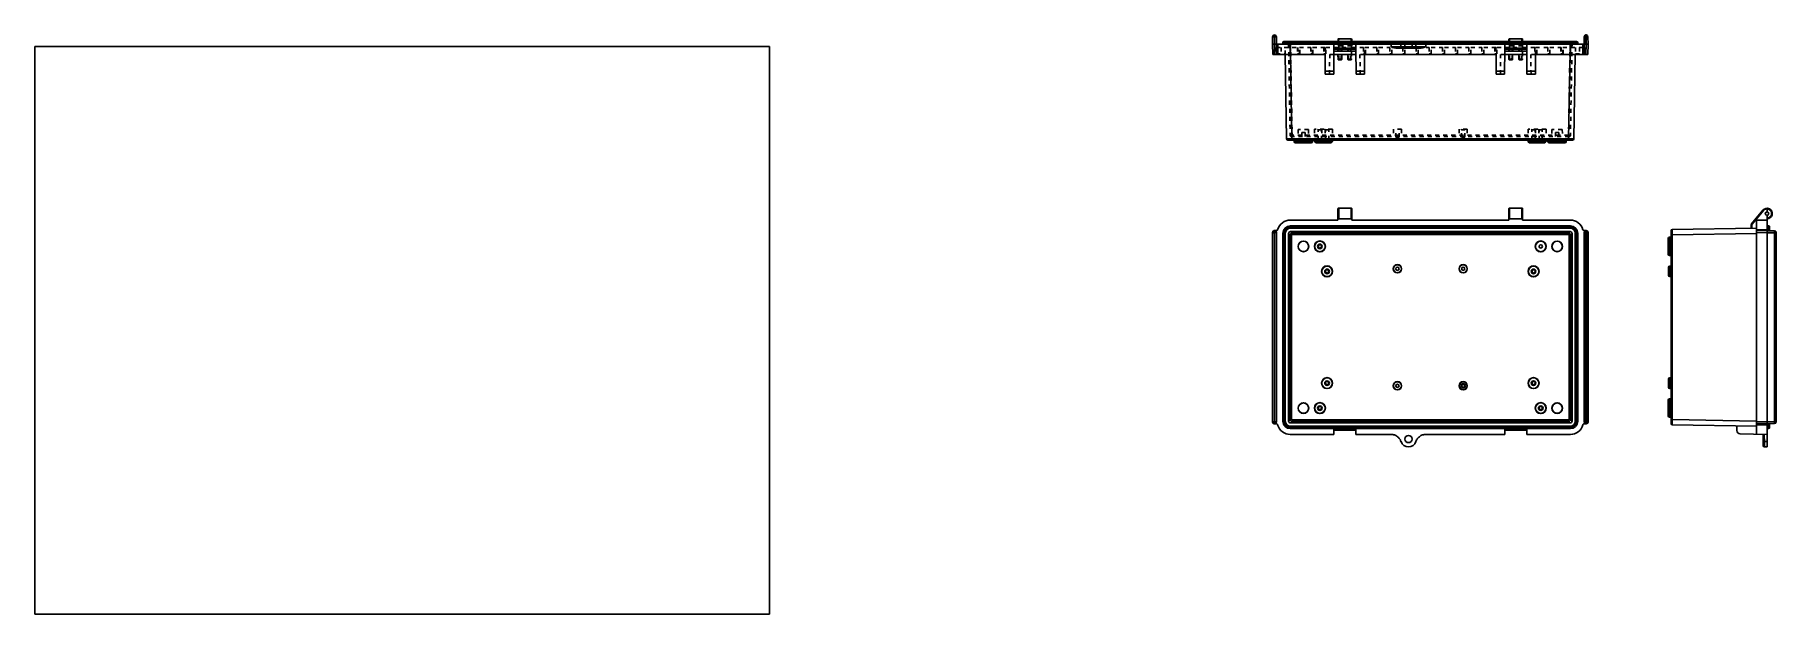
# Model space of a CAD drawing. Header units: millimetres. Extents: x 0 to 1324, y 0 to 441.
import ezdxf

# ---------------------------------------------------------------- set-up
doc = ezdxf.new("R2010")
doc.units = ezdxf.units.MM
doc.header["$LTSCALE"] = 30.734
doc.linetypes.add('HIDDEN', pattern=[0.2, 0.1, -0.1])
for name, color, linetype in [('01-30DI_1_DXF_CONTINUOUS_LINE', 7, 'CONTINUOUS'), ('01-30DI_1_DXF_HIDDEN_LINE', 7, 'CONTINUOUS'), ('DRW0001_DXF_FORMAT', 7, 'CONTINUOUS')]:
    doc.layers.add(name, color=color, linetype=linetype)

msp = doc.modelspace()

# ---------------------------------------------------------------- linework, layer by layer
at = {"layer": '01-30DI_1_DXF_CONTINUOUS_LINE', "color": 7, "linetype": 'Continuous'}
for p, q in [((941.4, 433.6), (941.4, 439.2)), ((942.9, 440.6), (942.8, 440.6)), ((944.3, 439.2), (943, 439.2)), ((944.3, 439.2), (944.4, 433.6)), ((991.2, 437.1), (991.1, 435.6)), ((991.7, 437.6), (1001.1, 437.6)), ((1001.6, 435.6), (1001.6, 437.1)), ((1121.2, 437.1), (1121.1, 435.6)), ((1121.7, 437.6), (1131.1, 437.6)), ((1131.6, 435.6), (1131.6, 437.1)), ((1179.8, 439.2), (1178.4, 439.2)), ((1178.4, 433.6), (1178.4, 439.2)), ((1179.9, 440.6), (1179.8, 440.6)), ((1181.3, 439.2), (1181.4, 433.6)), ((941.4, 433.6), (941.5, 425.6)), ((941.4, 433.6), (1181.4, 433.6)), ((941.5, 425.6), (981.4, 425.6)), ((949.3, 433.6), (949.3, 434.8)), ((950.1, 435.6), (1172.7, 435.6)), ((951, 425.6), (952.1, 361.6)), ((981.4, 425.6), (981.5, 410.6)), ((987.9, 410.6), (988, 429.6)), ((988, 429.6), (988, 433.6)), ((1004.7, 429.6), (988, 429.6)), ((1004.8, 425.6), (988, 425.6)), ((1004.8, 433.6), (1004.7, 429.6)), ((1004.9, 410.6), (1004.7, 429.6)), ((1011.3, 410.6), (1011.4, 425.6)), ((1111.4, 425.6), (1011.4, 425.6)), ((1035.6, 430.6), (1053.9, 430.6)), ((1111.4, 425.6), (1111.5, 410.6)), ((1117.9, 410.6), (1118, 429.6)), ((1118, 429.6), (1118, 433.6)), ((1134.7, 429.6), (1118, 429.6)), ((1134.8, 425.6), (1118, 425.6)), ((1134.8, 433.6), (1134.7, 429.6)), ((1134.9, 410.6), (1134.7, 429.6)), ((1141.3, 410.6), (1141.4, 425.6)), ((1141.4, 425.6), (1181.2, 425.6)), ((1171.7, 425.6), (1170.6, 361.6)), ((1173.5, 434.8), (1173.5, 433.6)), ((1181.4, 433.6), (1181.2, 425.6)), ((987.9, 410.6), (981.5, 410.6)), ((1011.3, 410.6), (1004.9, 410.6)), ((1117.9, 410.6), (1111.5, 410.6)), ((1141.3, 410.6), (1134.9, 410.6)), ((953.1, 360.6), (1169.6, 360.6)), ((957.9, 359.4), (957.9, 360.6)), ((970.8, 358.4), (958.9, 358.4)), ((971.8, 359.4), (971.9, 360.6)), ((973.4, 359.6), (973.3, 360.6)), ((985.9, 358.6), (974.4, 358.6)), ((981.4, 359.6), (981.4, 360.6)), ((986.9, 359.6), (986.9, 360.6)), ((1135.9, 359.6), (1135.8, 360.6)), ((1148.4, 358.6), (1136.9, 358.6)), ((1141.4, 359.6), (1141.3, 360.6)), ((1149.4, 359.6), (1149.4, 360.6)), ((1150.9, 359.4), (1150.9, 360.6)), ((1163.8, 358.4), (1151.9, 358.4)), ((1164.8, 359.4), (1164.9, 360.6)), ((991.1, 306), (991.1, 308.2)), ((991.1, 306), (991.1, 306)), ((991.1, 305.9), (991.1, 305.7)), ((991.1, 305.7), (991.1, 305.2)), ((991.1, 305.2), (991.1, 304.6)), ((991.6, 308.7), (1001.1, 308.7)), ((1001.6, 308.2), (1001.6, 306)), ((1001.6, 305.4), (1001.6, 304.7)), ((1001.6, 304.7), (1001.6, 304.1)), ((1121.1, 306), (1121.1, 308.2)), ((1121.1, 306), (1121.1, 306)), ((1121.1, 305.9), (1121.1, 305.7)), ((1121.1, 305.7), (1121.1, 305.2)), ((1121.1, 305.2), (1121.1, 304.6)), ((1121.6, 308.7), (1131.1, 308.7)), ((1131.6, 308.2), (1131.6, 306)), ((1131.6, 305.5), (1131.6, 304.9)), ((1131.6, 304.9), (1131.6, 304.3)), ((1314.4, 307.3), (1305.8, 297)), ((1317.5, 306), (1317.5, 308.2)), ((942.9, 291.7), (944.3, 291.7)), ((942.9, 291.6), (943, 291.6)), ((942.9, 291.6), (943, 291.6)), ((954.9, 299.7), (991.1, 299.7)), ((954.9, 295.3), (1167.9, 295.3)), ((1167.9, 293.5), (954.9, 293.5)), ((991.1, 304.6), (991.1, 304)), ((991.1, 299.7), (991.1, 303.4)), ((1001.1, 300.7), (991.6, 300.7)), ((1001.6, 304.1), (1001.6, 303.7)), ((1001.6, 299.7), (1001.6, 303.4)), ((1001.6, 299.7), (1121.1, 299.7)), ((1121.1, 304.6), (1121.1, 304)), ((1121.1, 299.7), (1121.1, 303.4)), ((1131.1, 300.7), (1121.6, 300.7)), ((1131.6, 304.3), (1131.6, 303.8)), ((1131.6, 303.8), (1131.6, 303.6)), ((1131.6, 303.6), (1131.6, 303.5)), ((1131.6, 299.7), (1131.6, 303.4)), ((1131.6, 299.7), (1167.9, 299.7)), ((1178.5, 291.7), (1179.9, 291.7)), ((1179.8, 291.6), (1179.9, 291.6)), ((1179.8, 291.6), (1179.9, 291.6)), ((1179.9, 291.7), (1180.1, 291.7)), ((1244.5, 145), (1244.5, 291.5)), ((1309.5, 293.6), (1245.4, 292.5)), ((1305.5, 296), (1305.5, 293.5)), ((1309.5, 299.6), (1317.5, 299.7)), ((1309.5, 136.9), (1309.5, 299.6)), ((1317.5, 291.7), (1309.5, 291.6)), ((1317.5, 127.2), (1317.5, 303.4)), ((1318.7, 295.3), (1317.5, 295.3)), ((1317.5, 291.6), (1323.1, 291.6)), ((1319.5, 291.6), (1319.5, 294.5)), ((941.4, 290.2), (941.4, 290.4)), ((941.4, 146.2), (941.4, 290.2)), ((941.4, 146.3), (941.4, 290.1)), ((943, 290.8), (943, 291)), ((944.3, 290.2), (944.3, 146.2)), ((944.4, 290.2), (944.4, 146.2)), ((949.3, 146.7), (949.3, 289.7)), ((951.1, 289.7), (951.1, 146.7)), ((953.6, 146.9), (953.6, 289.5)), ((955.1, 291), (1167.7, 291)), ((1169.2, 289.5), (1169.2, 146.9)), ((1171.7, 146.7), (1171.7, 289.7)), ((1173.5, 289.7), (1173.5, 146.7)), ((1178.4, 146.2), (1178.4, 290.2)), ((1178.4, 146.2), (1178.4, 290.2)), ((1179.2, 290.2), (1179, 290.3)), ((1181.3, 290.1), (1181.3, 146.3)), ((1181.4, 290.2), (1181.4, 146.2)), ((1242.3, 285.7), (1242.3, 273.8)), ((1243.2, 286.7), (1244.5, 286.7)), ((1324.5, 146.3), (1324.5, 290.2)), ((1243.2, 272.8), (1244.5, 272.8)), ((1242.5, 263.8), (1242.5, 257.7)), ((1243.4, 264.8), (1244.5, 264.8)), ((1243.4, 256.7), (1244.5, 256.7)), ((1242.5, 178.8), (1242.5, 172.7)), ((1243.4, 179.8), (1244.5, 179.8)), ((1242.3, 162.7), (1242.3, 150.8)), ((1243.2, 163.7), (1244.5, 163.7)), ((1243.4, 171.7), (1244.5, 171.7)), ((943.6, 146.2), (943.7, 146.2)), ((1181.4, 146.2), (1181.4, 146)), ((1243.2, 149.8), (1244.5, 149.8)), ((942.9, 144.7), (942.7, 144.8)), ((943, 144.9), (942.9, 144.9)), ((943, 144.8), (942.9, 144.8)), ((944.3, 144.7), (942.9, 144.7)), ((954.9, 142.9), (1167.9, 142.9)), ((1167.9, 141.1), (954.9, 141.1)), ((988, 136.7), (954.9, 136.7)), ((1167.7, 145.4), (955.1, 145.4)), ((988, 141), (988, 136.7)), ((988, 136.8), (988, 141)), ((988, 141), (1004.8, 141)), ((1004.7, 140), (988, 140)), ((988, 136.8), (988, 136.7)), ((1004.7, 141), (1004.7, 136.8)), ((1004.8, 136.7), (1004.7, 136.8)), ((1004.8, 136.7), (1004.8, 141)), ((1031.5, 136.7), (1004.8, 136.7)), ((1118, 136.7), (1058, 136.7)), ((1118, 141), (1134.8, 141)), ((1118, 141), (1118, 136.7)), ((1118, 136.8), (1118, 141)), ((1134.7, 140), (1118, 140)), ((1118, 136.8), (1118, 136.7)), ((1134.7, 141), (1134.7, 136.8)), ((1134.8, 136.7), (1134.7, 136.8)), ((1134.8, 136.7), (1134.8, 141)), ((1167.9, 136.7), (1134.8, 136.7)), ((1179.9, 144.7), (1178.5, 144.7)), ((1179.8, 145.7), (1179.8, 145.5)), ((1179.9, 144.9), (1179.8, 144.9)), ((1179.9, 144.8), (1179.8, 144.8)), ((1309.5, 142.9), (1245.4, 144)), ((1294.5, 143.1), (1294.5, 139.6)), ((1317.5, 136.7), (1296.9, 137.1)), ((1317.5, 144.7), (1309.5, 144.9)), ((1314.5, 128.2), (1314.5, 136.8)), ((1323.1, 144.9), (1317.5, 144.8)), ((1318.7, 141.2), (1317.5, 141.1)), ((1319.5, 142), (1319.5, 144.9)), ((1317.5, 127.2), (1315.5, 127.2))]:
    msp.add_line(p, q, dxfattribs=at)
at = {"layer": '01-30DI_1_DXF_CONTINUOUS_LINE', "color": 9, "linetype": 'Continuous'}
for p, q in [((943, 439.2), (941.4, 439.2)), ((942.9, 440.6), (942.9, 433.6)), ((943, 439.2), (943, 439.8)), ((943, 433.6), (943, 439.2)), ((991.7, 437.6), (991.6, 435.6)), ((1001.1, 435.6), (1001.1, 437.6)), ((1121.7, 437.6), (1121.6, 435.6)), ((1131.1, 435.6), (1131.1, 437.6)), ((1181.3, 439.2), (1179.8, 439.2)), ((1179.8, 439.2), (1179.8, 433.6)), ((1179.9, 433.6), (1179.9, 440.6)), ((943, 425.6), (942.9, 433.6)), ((944.3, 433.6), (944.4, 425.6)), ((945.4, 425.6), (945.3, 433.6)), ((1173.5, 434.8), (949.3, 434.8)), ((954.9, 435.6), (954.9, 425.6)), ((956.1, 361.6), (955, 425.6)), ((988, 428.1), (1004.7, 428.1)), ((1031.5, 431.6), (1031.5, 433.6)), ((1036.9, 431.6), (1031.5, 431.6)), ((1039.1, 431.6), (1036.9, 431.6)), ((1039.1, 431.6), (1039.1, 433.6)), ((1039.1, 431.6), (1050.5, 431.6)), ((1050.4, 433.6), (1050.5, 431.6)), ((1058, 433.6), (1058, 431.6)), ((1118, 428.1), (1134.7, 428.1)), ((1167.7, 425.6), (1166.6, 361.6)), ((1167.9, 425.6), (1167.9, 435.6)), ((1177.5, 433.6), (1177.4, 425.6)), ((1178.4, 425.6), (1178.5, 433.6)), ((1179.9, 433.6), (1179.7, 425.6)), ((981.5, 413.1), (987.9, 413.1)), ((1004.9, 413.1), (1011.3, 413.1)), ((1111.5, 413.1), (1117.9, 413.1)), ((1134.9, 413.1), (1141.3, 413.1)), ((953.2, 361.6), (1166.6, 361.6)), ((956.1, 361.6), (956.1, 360.6)), ((957.9, 359.4), (971.8, 359.4)), ((973.4, 359.6), (986.9, 359.6)), ((1135.9, 359.6), (1149.4, 359.6)), ((1150.9, 359.4), (1164.8, 359.4)), ((1166.6, 361.6), (1168.6, 361.6)), ((1166.6, 360.6), (1166.6, 361.6)), ((1168.6, 361.6), (1170.1, 361.6)), ((1170.1, 361.6), (1170.4, 361.6)), ((991.1, 307.8), (991.2, 307.3)), ((991.2, 307.3), (991.2, 306.2)), ((991.2, 306.2), (991.2, 304.4)), ((991.6, 308.4), (991.7, 308)), ((991.7, 308), (991.7, 307.1)), ((991.7, 307.1), (991.7, 305.2)), ((991.7, 305.2), (991.7, 302.8)), ((1001.1, 306.7), (1001.1, 307.7)), ((1001.1, 304.3), (1001.1, 306.7)), ((1001.6, 306.2), (1001.6, 307.3)), ((1001.6, 304.4), (1001.6, 306.2)), ((1121.1, 307.9), (1121.1, 307.6)), ((1121.1, 307.6), (1121.2, 306.8)), ((1121.2, 306.8), (1121.2, 305.1)), ((1121.2, 305.1), (1121.2, 303.3)), ((1121.6, 308.2), (1121.7, 307.4)), ((1121.7, 307.4), (1121.7, 305.6)), ((1121.7, 305.6), (1121.7, 303.1)), ((1131.1, 306.7), (1131.1, 307.7)), ((1131.1, 304.3), (1131.1, 306.7)), ((1131.6, 306.8), (1131.6, 307.6)), ((1131.6, 305.1), (1131.6, 306.8)), ((1131.6, 303.3), (1131.6, 305.1)), ((1306.2, 296.6), (1314.8, 307)), ((1314.8, 307), (1314.5, 307.2)), ((1317.5, 308.6), (1317.5, 308.5)), ((1317.5, 308.5), (1317.5, 308.2)), ((942.9, 291.6), (942.9, 290.2)), ((954.9, 295.3), (954.9, 294.5)), ((954.9, 295.3), (1167.9, 295.3)), ((1167.9, 294.5), (954.9, 294.5)), ((954.9, 294.4), (954.9, 293.5)), ((954.9, 294.4), (1167.9, 294.4)), ((1167.9, 293.6), (954.9, 293.6)), ((991.2, 304.4), (991.2, 302.7)), ((991.2, 302.7), (991.1, 301.9)), ((991.7, 302.8), (991.7, 301.8)), ((1001.1, 302.4), (1001.1, 304.3)), ((1001.1, 301.5), (1001.1, 302.4)), ((1001.1, 301.1), (1001.1, 301.5)), ((1001.6, 302.7), (1001.6, 304.4)), ((1001.6, 301.9), (1001.6, 302.7)), ((1001.6, 301.6), (1001.6, 301.9)), ((1121.2, 303.3), (1121.2, 302.2)), ((1121.7, 303.1), (1121.7, 301.8)), ((1131.1, 302.4), (1131.1, 304.3)), ((1131.1, 301.5), (1131.1, 302.4)), ((1131.1, 301.1), (1131.1, 301.5)), ((1131.6, 302.1), (1131.6, 303.3)), ((1131.6, 301.7), (1131.6, 302.1)), ((1167.9, 294.5), (1167.9, 295.3)), ((1167.9, 293.5), (1167.9, 294.4)), ((1179.9, 290.2), (1179.9, 291.6)), ((1245.4, 291.5), (1245.4, 148)), ((1306, 296), (1305.5, 296)), ((1305.9, 296.8), (1306.2, 296.6)), ((1306, 296), (1306, 293.5)), ((1317.5, 292.5), (1309.5, 292.3)), ((1318.7, 291.6), (1318.7, 295.3)), ((1323.1, 144.9), (1323.1, 291.6)), ((942.8, 290.1), (941.4, 290.1)), ((941.4, 290.1), (941.4, 290.1)), ((942.8, 290.1), (942.8, 146.3)), ((942.9, 146.3), (942.9, 290.2)), ((942.9, 290.2), (942.9, 290.2)), ((949.3, 146.7), (949.3, 289.7)), ((950.1, 289.7), (949.3, 289.7)), ((950.1, 289.7), (950.1, 146.7)), ((950.3, 146.7), (950.3, 289.7)), ((951.1, 289.7), (950.3, 289.7)), ((951.1, 289.7), (951.1, 146.7)), ((953.6, 289.5), (954.8, 288.3)), ((954.8, 148.2), (954.8, 288.3)), ((955.8, 288.3), (954.8, 288.3)), ((956.3, 289.8), (955.1, 291)), ((955.8, 288.3), (955.8, 148.2)), ((956.3, 289.8), (956.3, 288.8)), ((956.3, 289.8), (1166.5, 289.8)), ((1166.5, 288.8), (956.3, 288.8)), ((1167.7, 291), (1166.5, 289.8)), ((1166.5, 288.8), (1166.5, 289.8)), ((1168, 288.3), (1167, 288.3)), ((1167, 148.2), (1167, 288.3)), ((1168, 288.3), (1169.2, 289.5)), ((1168, 288.3), (1168, 148.2)), ((1172.5, 289.7), (1171.7, 289.7)), ((1171.7, 146.7), (1171.7, 289.7)), ((1172.5, 289.7), (1172.5, 146.7)), ((1173.5, 289.7), (1172.7, 289.7)), ((1172.7, 146.7), (1172.7, 289.7)), ((1173.5, 289.7), (1173.5, 146.7)), ((1179.8, 290.2), (1179.9, 290.2)), ((1179.8, 290.2), (1179.8, 146.3)), ((1181.3, 290.1), (1179.9, 290.1)), ((1179.9, 146.4), (1179.9, 290.1)), ((1181.4, 290.1), (1181.4, 290.1)), ((1243.2, 286.7), (1243.2, 272.8)), ((1245.4, 288.5), (1244.5, 288.5)), ((1245.4, 288.5), (1309.5, 289.6)), ((1309.5, 290.1), (1317.5, 290.2)), ((1324.5, 290.1), (1317.5, 290.1)), ((1243.4, 264.8), (1243.4, 256.7)), ((1243.4, 179.8), (1243.4, 171.7)), ((1243.2, 163.7), (1243.2, 149.8)), ((941.4, 146.3), (942.8, 146.3)), ((941.4, 146.3), (941.4, 146.3)), ((942.9, 146.3), (942.9, 144.9)), ((942.9, 146.3), (942.9, 146.3)), ((949.3, 146.7), (950.1, 146.7)), ((950.3, 146.7), (951.1, 146.7)), ((954.8, 148.2), (953.6, 146.9)), ((954.8, 148.2), (955.8, 148.2)), ((955.1, 145.4), (956.3, 146.7)), ((956.3, 147.7), (956.3, 146.7)), ((956.3, 147.7), (1166.5, 147.7)), ((1166.5, 146.7), (956.3, 146.7)), ((1166.5, 146.7), (1166.5, 147.7)), ((1166.5, 146.7), (1167.7, 145.4)), ((1167, 148.2), (1168, 148.2)), ((1169.2, 146.9), (1168, 148.2)), ((1171.7, 146.7), (1172.5, 146.7)), ((1172.7, 146.7), (1173.5, 146.7)), ((1179.9, 146.3), (1179.8, 146.3)), ((1179.9, 146.3), (1181.3, 146.3)), ((1179.9, 144.9), (1179.9, 146.3)), ((1181.4, 146.3), (1181.4, 146.3)), ((1244.5, 148), (1245.4, 148)), ((1309.5, 146.9), (1245.4, 148)), ((1245.4, 148), (1245.4, 146)), ((1245.4, 146), (1245.4, 144.5)), ((1317.5, 146.2), (1309.5, 146.4)), ((1317.5, 146.3), (1324.5, 146.3)), ((954.9, 142.9), (954.9, 142.1)), ((954.9, 142.9), (1167.9, 142.9)), ((1167.9, 142.1), (954.9, 142.1)), ((954.9, 142), (954.9, 141.1)), ((954.9, 142), (1167.9, 142)), ((1167.9, 141.2), (954.9, 141.2)), ((1167.9, 142.1), (1167.9, 142.9)), ((1167.9, 141.1), (1167.9, 142)), ((1245.4, 144.5), (1245.4, 144.2)), ((1309.5, 144.1), (1317.5, 144)), ((1315.4, 136.8), (1315.4, 136.8)), ((1315.4, 135.8), (1315.4, 136.8)), ((1315.5, 131.3), (1315.4, 135.8)), ((1318.7, 141.2), (1318.7, 144.9)), ((1315.5, 131.3), (1317.5, 131.3)), ((1315.5, 131.3), (1315.5, 127.2))]:
    msp.add_line(p, q, dxfattribs=at)
for points in [[(943, 439.8), (943, 440.1), (943, 440.2), (943, 440.3), (943, 440.4), (943, 440.5), (943, 440.6), (943, 440.6), (942.9, 440.6)], [(1039.1, 431.6), (1039.1, 431.5), (1039.1, 431.4), (1039.2, 431.2), (1039.2, 431.1), (1039.3, 431), (1039.3, 430.9), (1039.4, 430.8), (1039.5, 430.8), (1039.7, 430.7), (1039.8, 430.7), (1039.9, 430.6), (1040, 430.6)], [(1049.5, 430.6), (1049.6, 430.6), (1049.7, 430.7), (1049.9, 430.7), (1050, 430.8), (1050.1, 430.8), (1050.2, 430.9), (1050.2, 431), (1050.3, 431.1), (1050.4, 431.2), (1050.4, 431.4), (1050.4, 431.5), (1050.5, 431.6)], [(1058, 431.6), (1050.7, 431.6), (1050.5, 431.6)], [(952.1, 361.6), (952.2, 361.6), (952.2, 361.6), (952.3, 361.6), (952.5, 361.6), (953.2, 361.6)], [(1170.4, 361.6), (1170.5, 361.6), (1170.6, 361.6), (1170.6, 361.6)], [(991.1, 308.2), (991.1, 308.2), (991.1, 308.2), (991.1, 308.1), (991.1, 307.9), (991.1, 307.8)], [(991.6, 308.7), (991.6, 308.7), (991.6, 308.7), (991.6, 308.5), (991.6, 308.4)], [(1001.1, 307.7), (1001.1, 308.2), (1001.1, 308.4), (1001.1, 308.5), (1001.1, 308.7), (1001.1, 308.7), (1001.1, 308.7)], [(1001.6, 307.3), (1001.6, 307.8), (1001.6, 307.9), (1001.6, 308.1), (1001.6, 308.2), (1001.6, 308.2), (1001.6, 308.2)], [(1121.1, 308.2), (1121.1, 308.2), (1121.1, 308.2), (1121.1, 308.1), (1121.1, 307.9)], [(1121.6, 308.7), (1121.6, 308.7), (1121.6, 308.7), (1121.6, 308.5), (1121.6, 308.4), (1121.6, 308.2)], [(1131.1, 307.7), (1131.1, 308.2), (1131.1, 308.4), (1131.1, 308.5), (1131.1, 308.7), (1131.1, 308.7), (1131.1, 308.7)], [(1131.6, 307.6), (1131.6, 307.9), (1131.6, 308.1), (1131.6, 308.2), (1131.6, 308.2), (1131.6, 308.2)], [(1314.5, 307.2), (1314.4, 307.3), (1314.4, 307.3), (1314.4, 307.3), (1314.4, 307.3)], [(1314.8, 307), (1315, 307.2), (1315.2, 307.5), (1315.5, 307.7), (1315.8, 307.8), (1316.1, 308), (1316.4, 308.1), (1316.8, 308.2), (1317.1, 308.2), (1317.5, 308.2)], [(1317.5, 308.7), (1317.5, 308.7), (1317.5, 308.7), (1317.5, 308.6)], [(1317.5, 308.2), (1317.8, 308.2), (1318.2, 308.2), (1318.6, 308.1), (1318.9, 307.9), (1319.2, 307.8), (1319.5, 307.6), (1319.8, 307.3), (1320.1, 307.1), (1320.3, 306.8), (1320.5, 306.5), (1320.7, 306.2), (1320.8, 305.8), (1320.9, 305.5), (1320.9, 305.1), (1321, 304.8), (1320.9, 304.4), (1320.9, 304), (1320.8, 303.7), (1320.7, 303.3), (1320.5, 303), (1320.3, 302.7), (1320.1, 302.4), (1319.8, 302.2), (1319.5, 301.9), (1319.2, 301.7), (1318.9, 301.6), (1318.6, 301.4), (1318.2, 301.3), (1317.8, 301.3), (1317.5, 301.2)], [(991.1, 301.9), (991.1, 301.6), (991.1, 301.4), (991.1, 301.3), (991.1, 301.3), (991.1, 301.2)], [(991.7, 301.8), (991.6, 301.3), (991.6, 301.1), (991.6, 300.9), (991.6, 300.8), (991.6, 300.8), (991.6, 300.7)], [(1001.1, 300.7), (1001.1, 300.8), (1001.1, 300.8), (1001.1, 300.9), (1001.1, 301.1)], [(1001.6, 301.2), (1001.6, 301.3), (1001.6, 301.3), (1001.6, 301.4), (1001.6, 301.6)], [(1121.2, 302.2), (1121.1, 301.7), (1121.1, 301.6), (1121.1, 301.4), (1121.1, 301.3), (1121.1, 301.3), (1121.1, 301.2)], [(1121.7, 301.8), (1121.6, 301.3), (1121.6, 301.1), (1121.6, 300.9), (1121.6, 300.8), (1121.6, 300.8), (1121.6, 300.7)], [(1131.1, 300.7), (1131.1, 300.8), (1131.1, 300.8), (1131.1, 300.9), (1131.1, 301.1)], [(1131.6, 301.2), (1131.6, 301.3), (1131.6, 301.3), (1131.6, 301.4), (1131.6, 301.6), (1131.6, 301.7)], [(1179.8, 291.6), (1179.8, 291.6), (1179.8, 291.5)], [(1179.8, 291.5), (1179.8, 291.4), (1179.8, 291.3), (1179.8, 291.2), (1179.8, 291), (1179.8, 290.9)], [(1245.4, 292.5), (1245.4, 292.5), (1245.4, 292.4), (1245.4, 292.3), (1245.4, 292.1), (1245.4, 291.5)], [(1305.8, 297), (1305.8, 296.9), (1305.8, 296.9), (1305.9, 296.9), (1305.9, 296.8)], [(1306, 296), (1306, 296.1), (1306, 296.1), (1306, 296.2), (1306, 296.3), (1306, 296.4), (1306.1, 296.4), (1306.1, 296.5), (1306.1, 296.6), (1306.2, 296.6)], [(942.8, 290.1), (942.8, 290.1), (942.8, 290.1), (942.8, 290.2), (942.8, 290.2), (942.8, 290.2), (942.9, 290.2), (942.9, 290.2), (942.9, 290.2), (942.9, 290.2)], [(944.3, 290.2), (944.1, 290.3), (944, 290.3), (943.9, 290.3), (943.8, 290.3), (943.6, 290.3), (943.5, 290.2), (943.3, 290.2), (943.1, 290.2), (942.9, 290.2)], [(944.3, 290.2), (944.3, 290.2), (944.3, 290.2)], [(956.3, 289.8), (956.1, 289.8), (955.9, 289.8), (955.7, 289.7), (955.5, 289.6), (955.4, 289.5), (955.2, 289.4), (955.1, 289.2), (955, 289.1), (954.9, 288.9), (954.8, 288.7), (954.8, 288.5), (954.8, 288.3)], [(1168, 288.3), (1168, 288.5), (1167.9, 288.7), (1167.9, 288.9), (1167.8, 289.1), (1167.7, 289.2), (1167.5, 289.4), (1167.4, 289.5), (1167.2, 289.6), (1167, 289.7), (1166.9, 289.8), (1166.7, 289.8), (1166.5, 289.8)], [(1179.8, 290.9), (1179.8, 290.7), (1179.8, 290.6), (1179.8, 290.4), (1179.8, 290.2)], [(1179.9, 290.2), (1179.9, 290.2), (1179.9, 290.2), (1179.9, 290.2), (1179.9, 290.2), (1179.9, 290.2), (1179.9, 290.2), (1179.9, 290.2), (1179.9, 290.2), (1179.9, 290.1)], [(942.9, 146.3), (942.9, 146.3), (942.9, 146.3), (942.9, 146.3), (942.9, 146.3), (942.8, 146.3), (942.8, 146.3), (942.8, 146.3), (942.8, 146.3), (942.8, 146.3)], [(943, 145.6), (943, 145.8), (943, 145.9), (943, 146.1), (942.9, 146.3)], [(954.8, 148.2), (954.8, 148), (954.8, 147.8), (954.9, 147.6), (955, 147.4), (955.1, 147.2), (955.2, 147.1), (955.4, 147), (955.5, 146.9), (955.7, 146.8), (955.9, 146.7), (956.1, 146.7), (956.3, 146.7)], [(1166.5, 146.7), (1166.7, 146.7), (1166.9, 146.7), (1167, 146.8), (1167.2, 146.9), (1167.4, 147), (1167.5, 147.1), (1167.7, 147.2), (1167.8, 147.4), (1167.9, 147.6), (1167.9, 147.8), (1168, 148), (1168, 148.2)], [(1178.4, 146.2), (1178.4, 146.2), (1178.5, 146.2)], [(1178.5, 146.2), (1178.6, 146.2), (1178.7, 146.2), (1178.8, 146.2), (1179, 146.2), (1179.1, 146.2), (1179.3, 146.2), (1179.5, 146.3), (1179.7, 146.3), (1179.8, 146.3)], [(1179.9, 146.4), (1179.9, 146.4), (1179.9, 146.3), (1179.9, 146.3), (1179.9, 146.3), (1179.9, 146.3), (1179.9, 146.3), (1179.9, 146.3), (1179.9, 146.3), (1179.9, 146.3)], [(943, 144.9), (943, 145.1), (943, 145.2), (943, 145.3), (943, 145.4), (943, 145.6)], [(943, 144.9), (943, 144.9), (943, 144.9)], [(1245.4, 144.2), (1245.4, 144.1), (1245.4, 144), (1245.4, 144)], [(1315.5, 131.3), (1315.3, 131.3), (1315.2, 131.3), (1315.1, 131.4), (1315, 131.4), (1314.9, 131.4), (1314.8, 131.4), (1314.7, 131.5), (1314.6, 131.5), (1314.5, 131.5), (1314.5, 131.6), (1314.5, 131.6), (1314.5, 131.6)]]:
    msp.add_lwpolyline(points, dxfattribs=at)
at = {"layer": '01-30DI_1_DXF_CONTINUOUS_LINE', "color": 7, "linetype": 'Continuous'}
for points in [[(991.7, 437.6), (991.6, 437.6), (991.5, 437.6), (991.4, 437.6), (991.3, 437.5), (991.3, 437.4), (991.2, 437.4), (991.2, 437.3), (991.2, 437.2), (991.2, 437.1)], [(1121.7, 437.6), (1121.6, 437.6), (1121.5, 437.6), (1121.4, 437.6), (1121.3, 437.5), (1121.3, 437.4), (1121.2, 437.4), (1121.2, 437.3), (1121.2, 437.2), (1121.2, 437.1)], [(1179.8, 440.6), (1179.8, 440.6), (1179.8, 440.6), (1179.8, 440.6), (1179.8, 440.6), (1179.8, 440.5), (1179.8, 440.5), (1179.8, 440.4), (1179.8, 440.4), (1179.8, 440.3)], [(1179.8, 440.3), (1179.8, 440.3), (1179.8, 440.2), (1179.8, 440.2), (1179.8, 440.1), (1179.8, 440), (1179.8, 440), (1179.8, 439.9)], [(1179.8, 439.9), (1179.8, 439.9), (1179.8, 439.8), (1179.8, 439.8), (1179.8, 439.7), (1179.8, 439.7), (1179.8, 439.6), (1179.8, 439.6), (1179.8, 439.5), (1179.8, 439.5), (1179.8, 439.4), (1179.8, 439.4), (1179.8, 439.3), (1179.8, 439.3), (1179.8, 439.2)], [(1031.5, 431.6), (1032, 431.4), (1032.5, 431.3), (1033, 431.1), (1033.4, 431), (1033.9, 430.8), (1034.3, 430.8), (1034.8, 430.7), (1035.2, 430.6), (1035.6, 430.6)], [(1053.9, 430.6), (1054.3, 430.6), (1054.8, 430.7), (1055.2, 430.8), (1055.6, 430.8), (1056.1, 431), (1056.6, 431.1), (1057, 431.3), (1057.5, 431.4), (1058, 431.6)], [(991.6, 308.7), (991.5, 308.7), (991.5, 308.7), (991.4, 308.7), (991.3, 308.6), (991.2, 308.6), (991.2, 308.5), (991.2, 308.4), (991.1, 308.3), (991.1, 308.2)], [(991.1, 306), (991.1, 306), (991.1, 305.9), (991.1, 305.9)], [(1001.1, 308.7), (1001.2, 308.7), (1001.3, 308.7), (1001.4, 308.7), (1001.5, 308.6), (1001.5, 308.6), (1001.6, 308.5), (1001.6, 308.4), (1001.6, 308.3), (1001.6, 308.2)], [(1001.6, 306), (1001.6, 306), (1001.6, 306)], [(1001.6, 306), (1001.6, 305.9), (1001.6, 305.9), (1001.6, 305.8), (1001.6, 305.4)], [(1121.6, 308.7), (1121.5, 308.7), (1121.5, 308.7), (1121.4, 308.7), (1121.3, 308.6), (1121.2, 308.6), (1121.2, 308.5), (1121.2, 308.4), (1121.1, 308.3), (1121.1, 308.2)], [(1121.1, 306), (1121.1, 306), (1121.1, 305.9), (1121.1, 305.9)], [(1131.1, 308.7), (1131.2, 308.7), (1131.3, 308.7), (1131.4, 308.7), (1131.5, 308.6), (1131.5, 308.6), (1131.6, 308.5), (1131.6, 308.4), (1131.6, 308.3), (1131.6, 308.2)], [(1131.6, 306), (1131.6, 306), (1131.6, 306)], [(1131.6, 306), (1131.6, 305.9), (1131.6, 305.9), (1131.6, 305.8), (1131.6, 305.5)], [(941.5, 290.8), (941.6, 291), (941.7, 291.2), (941.8, 291.3), (942, 291.4), (942.1, 291.5)], [(942.1, 291.5), (942.3, 291.6), (942.5, 291.7), (942.7, 291.7), (942.9, 291.7)], [(943, 291), (943, 291.1), (943, 291.1), (943, 291.2), (943, 291.2), (943, 291.3), (943, 291.3), (943, 291.4), (943, 291.4), (943, 291.4), (943, 291.5), (943, 291.5), (943, 291.5), (943, 291.5), (943, 291.5), (943, 291.6), (943, 291.6), (943, 291.6), (943, 291.6), (943, 291.6), (943, 291.6), (943, 291.6), (943, 291.6)], [(944.3, 291.7), (944.4, 291.8), (944.6, 291.8), (944.7, 291.8), (944.8, 291.9), (945, 292), (945.1, 292.1), (945.1, 292.2), (945.2, 292.3), (945.3, 292.5)], [(991.1, 304), (991.1, 303.7), (991.1, 303.6), (991.1, 303.5)], [(991.1, 303.5), (991.1, 303.5), (991.1, 303.5), (991.1, 303.4)], [(991.1, 301.2), (991.1, 301.2), (991.2, 301.1), (991.2, 301), (991.2, 300.9), (991.3, 300.9), (991.4, 300.8), (991.5, 300.8), (991.5, 300.8), (991.6, 300.7)], [(1001.1, 300.7), (1001.2, 300.8), (1001.3, 300.8), (1001.4, 300.8), (1001.5, 300.9), (1001.5, 300.9), (1001.6, 301), (1001.6, 301.1), (1001.6, 301.2), (1001.6, 301.2)], [(1001.6, 303.7), (1001.6, 303.6), (1001.6, 303.5)], [(1001.6, 303.5), (1001.6, 303.5), (1001.6, 303.5), (1001.6, 303.4)], [(1121.1, 304), (1121.1, 303.7), (1121.1, 303.6), (1121.1, 303.5)], [(1121.1, 303.5), (1121.1, 303.5), (1121.1, 303.5), (1121.1, 303.4)], [(1121.1, 301.2), (1121.1, 301.2), (1121.2, 301.1), (1121.2, 301), (1121.2, 300.9), (1121.3, 300.9), (1121.4, 300.8), (1121.5, 300.8), (1121.5, 300.8), (1121.6, 300.7)], [(1131.1, 300.7), (1131.2, 300.8), (1131.3, 300.8), (1131.4, 300.8), (1131.5, 300.9), (1131.5, 300.9), (1131.6, 301), (1131.6, 301.1), (1131.6, 301.2), (1131.6, 301.2)], [(1131.6, 303.5), (1131.6, 303.5), (1131.6, 303.5), (1131.6, 303.4)], [(1177.5, 292.5), (1177.6, 292.3), (1177.6, 292.2), (1177.7, 292.1), (1177.8, 292), (1177.9, 291.9), (1178, 291.8), (1178.2, 291.8), (1178.3, 291.8), (1178.5, 291.7)], [(1180.1, 291.7), (1180.3, 291.7), (1180.5, 291.6), (1180.6, 291.5)], [(1180.6, 291.5), (1180.8, 291.4), (1180.9, 291.3), (1181.1, 291.2), (1181.2, 291), (1181.3, 290.8)], [(941.4, 290.4), (941.4, 290.6), (941.5, 290.8)], [(942.9, 290.2), (942.9, 290.3), (943, 290.4), (943, 290.5), (943, 290.6), (943, 290.8)], [(1179, 290.3), (1179, 290.3), (1178.9, 290.3), (1178.8, 290.3), (1178.8, 290.3), (1178.7, 290.3), (1178.7, 290.2), (1178.7, 290.2), (1178.6, 290.2), (1178.6, 290.2), (1178.6, 290.2), (1178.5, 290.2), (1178.5, 290.2), (1178.5, 290.2), (1178.5, 290.2), (1178.5, 290.2), (1178.5, 290.2), (1178.5, 290.2), (1178.4, 290.2), (1178.4, 290.2), (1178.4, 290.2), (1178.4, 290.2), (1178.4, 290.2)], [(1179.8, 290.2), (1179.7, 290.2), (1179.6, 290.2), (1179.5, 290.2), (1179.4, 290.2), (1179.2, 290.2)], [(1181.3, 290.8), (1181.3, 290.6), (1181.4, 290.4), (1181.4, 290.2)], [(941.5, 145.7), (941.4, 145.8), (941.4, 146), (941.4, 146.2)], [(942.9, 146.3), (943.1, 146.3), (943.2, 146.3), (943.3, 146.3), (943.4, 146.3), (943.6, 146.2)], [(943.7, 146.2), (943.8, 146.2), (943.9, 146.2), (943.9, 146.2), (944, 146.2), (944, 146.2), (944.1, 146.2), (944.1, 146.2), (944.1, 146.2), (944.2, 146.2), (944.2, 146.2), (944.2, 146.2), (944.2, 146.2), (944.3, 146.2), (944.3, 146.2), (944.3, 146.2), (944.3, 146.2), (944.3, 146.2), (944.3, 146.2), (944.3, 146.2), (944.3, 146.2), (944.3, 146.2), (944.3, 146.2)], [(1179.8, 146.3), (1179.8, 146.2), (1179.8, 146.1), (1179.8, 146), (1179.8, 145.9), (1179.8, 145.7)], [(1181.4, 146), (1181.3, 145.8), (1181.3, 145.7)], [(942.1, 144.9), (942, 145.1), (941.8, 145.2), (941.7, 145.3), (941.6, 145.5), (941.5, 145.7)], [(942.7, 144.8), (942.5, 144.8), (942.3, 144.9), (942.1, 144.9)], [(945.3, 144), (945.2, 144.2), (945.1, 144.3), (945.1, 144.4), (945, 144.5), (944.8, 144.6), (944.7, 144.7), (944.6, 144.7), (944.4, 144.7), (944.3, 144.7)], [(1039.1, 131.3), (1038.8, 131.9), (1038.6, 132.5), (1038.2, 133.1), (1037.8, 133.6), (1037.4, 134.2), (1036.9, 134.6), (1036.4, 135), (1035.9, 135.4), (1035.3, 135.8), (1034.7, 136.1), (1034.1, 136.3), (1033.5, 136.5), (1032.8, 136.6), (1032.2, 136.7), (1031.5, 136.7)], [(1058, 136.7), (1057.4, 136.7), (1056.7, 136.6), (1056.1, 136.5), (1055.4, 136.3), (1054.8, 136.1), (1054.2, 135.8), (1053.6, 135.4), (1053.1, 135), (1052.6, 134.6), (1052.1, 134.2), (1051.7, 133.6), (1051.3, 133.1), (1051, 132.5), (1050.7, 131.9), (1050.4, 131.3)], [(1178.5, 144.7), (1178.3, 144.7), (1178.2, 144.7), (1178, 144.7), (1177.9, 144.6), (1177.8, 144.5), (1177.7, 144.4), (1177.6, 144.3), (1177.6, 144.2), (1177.5, 144)], [(1179.8, 145.5), (1179.8, 145.4), (1179.8, 145.4), (1179.8, 145.3), (1179.8, 145.3), (1179.8, 145.2), (1179.8, 145.2), (1179.8, 145.1), (1179.8, 145.1), (1179.8, 145.1), (1179.8, 145), (1179.8, 145), (1179.8, 145), (1179.8, 145), (1179.8, 144.9), (1179.8, 144.9), (1179.8, 144.9), (1179.8, 144.9), (1179.8, 144.9), (1179.8, 144.9), (1179.8, 144.9), (1179.8, 144.9), (1179.8, 144.9)], [(1180.6, 144.9), (1180.5, 144.9), (1180.3, 144.8), (1180.1, 144.8), (1179.9, 144.7)], [(1181.3, 145.7), (1181.2, 145.5), (1181.1, 145.3), (1180.9, 145.2), (1180.8, 145.1), (1180.6, 144.9)]]:
    msp.add_lwpolyline(points, dxfattribs=at)
for centre, radius in [((1317.5, 304.7), 1.3), ((964.9, 279.7), 4.04), ((964.9, 279.7), 3.95), ((977.4, 279.7), 4.19), ((977.4, 279.7), 4), ((977.4, 279.7), 1.75), ((977.4, 279.7), 1.25), ((1145.4, 279.7), 4.19), ((1145.4, 279.7), 4), ((1145.4, 279.7), 1.25), ((1157.9, 279.7), 4.04), ((1157.9, 279.7), 3.95), ((982.9, 260.7), 4.19), ((1036.4, 262.7), 3.14), ((1036.4, 262.7), 3), ((1086.4, 262.7), 3.14), ((1086.4, 262.7), 3), ((1139.9, 260.7), 4.19), ((982.9, 260.7), 4), ((982.9, 260.7), 1.75), ((982.9, 260.7), 1.25), ((1036.4, 262.7), 1.2), ((1086.4, 262.7), 1.2), ((1139.9, 260.7), 4), ((1139.9, 260.7), 1.75), ((1139.9, 260.7), 1.25), ((982.9, 175.7), 4.19), ((982.9, 175.7), 4), ((982.9, 175.7), 1.75), ((982.9, 175.7), 1.25), ((1036.4, 173.7), 3.14), ((1036.4, 173.7), 3), ((1036.4, 173.7), 1.2), ((1086.4, 173.7), 3.14), ((1086.4, 173.7), 3), ((1086.4, 173.7), 1.7), ((1086.4, 173.7), 1.2), ((1139.9, 175.7), 4.19), ((1139.9, 175.7), 4), ((1139.9, 175.7), 1.75), ((1139.9, 175.7), 1.25), ((964.9, 156.7), 4.04), ((964.9, 156.7), 3.95), ((977.4, 156.7), 4.19), ((977.4, 156.7), 4), ((1145.4, 156.7), 4.19), ((1145.4, 156.7), 4), ((1157.9, 156.7), 4.04), ((1157.9, 156.7), 3.95), ((977.4, 156.7), 1.75), ((977.4, 156.7), 1.25), ((1145.4, 156.7), 1.75), ((1145.4, 156.7), 1.25), ((1044.8, 133.2), 2.75)]:
    msp.add_circle(centre, radius, dxfattribs=at)
for centre, radius, start, end in [((942.8, 439.2), 1.4, 90, 179.5), ((942.9, 439.2), 1.4, 0.5, 90), ((1001.1, 437.1), 0.5, 0.4988, 90.0032), ((1131.1, 437.1), 0.5, 0.4988, 90.0032), ((1179.8, 439.2), 1.4, 90, 179.5), ((1179.9, 439.2), 1.4, 0.5, 90), ((950.1, 434.8), 0.8, 90, 178.5), ((1172.7, 434.8), 0.8, 1.5, 90), ((953.1, 361.6), 1, 181.0012, 269.997), ((958.9, 359.4), 1, 181, 270), ((970.8, 359.4), 1, 270, 359), ((974.4, 359.6), 1, 181, 270), ((980.4, 359.6), 1, 270, 359), ((985.9, 359.6), 1, 270, 359), ((1136.9, 359.6), 1, 181, 270), ((1142.4, 359.6), 1, 181, 270), ((1148.4, 359.6), 1, 270, 359), ((1151.9, 359.4), 1, 181, 270), ((1163.8, 359.4), 1, 270, 359), ((1169.6, 361.6), 1, 270.0026, 358.9995), ((1317.5, 304.7), 4, 270, 140.3457), ((942.9, 290.1), 1.5, 90, 176.1774), ((942.9, 290.1), 1.45, 90, 180), ((943, 290.2), 1.4, 0, 90), ((943, 290.2), 1.35, 0.0001, 90), ((954.9, 289.7), 10, 90, 164.174), ((954.9, 289.7), 5.6, 90, 180), ((954.9, 289.7), 3.8, 90, 180), ((1167.9, 289.7), 10, 15.826, 90), ((1167.9, 289.7), 5.6, 0, 90), ((1167.9, 289.7), 3.8, 0, 90), ((1179.8, 290.2), 1.4, 90, 180), ((1179.8, 290.2), 1.35, 90.0001, 180), ((1179.9, 290.1), 1.5, 3.8225, 90), ((1179.9, 290.1), 1.45, 0, 90), ((1245.5, 291.5), 1, 91.0012, 179.997), ((1307, 296), 1.5, 140.3457, 180), ((1318.7, 294.5), 0.8, 0, 88.5), ((1323.1, 290.2), 1.4, 0, 89.5), ((1243.3, 285.7), 1, 91, 180), ((1243.3, 273.8), 1, 180, 269), ((1243.5, 263.8), 1, 91, 180), ((1243.5, 257.7), 1, 180, 269), ((1243.5, 178.8), 1, 91, 180), ((1243.5, 172.7), 1, 180, 269), ((1243.3, 162.7), 1, 91, 180), ((942.9, 146.3), 1.45, 180, 270), ((942.9, 146.3), 1.5, 183.8225, 270), ((943, 146.2), 1.4, 270, 360), ((943, 146.2), 1.35, 270.0001, 360), ((954.9, 146.7), 5.6, 180, 270), ((954.9, 146.7), 3.8, 180, 270), ((1167.9, 146.7), 5.6, 270, 360), ((1167.9, 146.7), 3.8, 270, 360), ((1179.8, 146.2), 1.4, 180, 270), ((1179.8, 146.2), 1.35, 180, 270), ((1179.9, 146.3), 1.45, 270, 360), ((1179.9, 146.3), 1.5, 270, 356.1774), ((1243.3, 150.8), 1, 180, 269), ((1323.1, 146.3), 1.4, 270.5, 360), ((954.9, 146.7), 10, 195.826, 270), ((1167.9, 146.7), 10, 270, 344.174), ((1245.5, 145), 1, 180.0026, 268.9995), ((1297, 139.6), 2.5, 180, 269), ((1318.7, 142), 0.8, 271.5, 360), ((1044.8, 133.2), 6, 198.7546, 341.2454), ((1315.5, 128.2), 1, 180, 270)]:
    msp.add_arc(centre, radius, start, end, dxfattribs=at)
at = {"layer": '01-30DI_1_DXF_CONTINUOUS_LINE', "color": 9, "linetype": 'Continuous'}
for centre, radius, start, end in [((954.9, 289.7), 5.57, 90, 180), ((954.9, 289.7), 4.77, 90, 180), ((954.9, 289.7), 4.63, 90, 180), ((954.9, 289.7), 3.83, 90, 180), ((1167.9, 289.7), 5.57, 0, 90), ((1167.9, 289.7), 4.77, 0, 90), ((1167.9, 289.7), 4.63, 0, 90), ((1167.9, 289.7), 3.83, 0, 90), ((956.3, 288.3), 0.5, 89.9964, 180.004), ((1166.5, 288.3), 0.5, 359.9963, 90.004), ((954.9, 146.7), 5.57, 180, 270), ((954.9, 146.7), 4.77, 180, 270), ((954.9, 146.7), 4.63, 180, 270), ((954.9, 146.7), 3.83, 180, 270), ((956.3, 148.2), 0.5, 179.9963, 270.004), ((1166.5, 148.2), 0.5, 269.9964, 0.004), ((1167.9, 146.7), 5.57, 270, 360), ((1167.9, 146.7), 4.77, 270, 360), ((1167.9, 146.7), 4.63, 270, 360), ((1167.9, 146.7), 3.83, 270, 360)]:
    msp.add_arc(centre, radius, start, end, dxfattribs=at)
at = {"layer": '01-30DI_1_DXF_CONTINUOUS_LINE', "color": 7, "linetype": 'Continuous'}
for centre, major_axis in [((955.1, 289.5), (1.06, -1.06)), ((1167.7, 289.5), (-1.06, -1.06)), ((955.1, 146.9), (1.06, 1.06)), ((1167.7, 146.9), (-1.06, 1.06))]:
    msp.add_ellipse(centre, major_axis=major_axis, ratio=0.999695, start_param=2.356347, end_param=3.926839, dxfattribs=at)
at = {"layer": '01-30DI_1_DXF_HIDDEN_LINE', "color": 8, "linetype": 'HIDDEN'}
for p, q in [((1179.8, 439.8), (1179.8, 440.1)), ((1179.8, 439.2), (1179.8, 439.8)), ((944.1, 431.1), (944, 425.6)), ((944, 426.1), (951, 426.1)), ((944.1, 431.1), (960.6, 431.1)), ((944.4, 431.1), (944.4, 425.6)), ((947.9, 431.1), (947.8, 425.6)), ((951, 425.6), (950.9, 431.1)), ((951, 425.6), (951, 425.6)), ((951.1, 433.6), (951.1, 434.8)), ((953.6, 433.6), (954.8, 364.3)), ((955, 431.1), (955, 425.6)), ((955.1, 433.6), (956.3, 364.3)), ((960.4, 431.1), (960.4, 426.1)), ((960.4, 426.1), (962.1, 426.1)), ((960.6, 431.1), (960.6, 426.1)), ((961.9, 426.1), (961.9, 431.1)), ((961.9, 431.1), (970.6, 431.1)), ((962.1, 426.1), (962.1, 431.1)), ((970.4, 431.1), (970.4, 426.1)), ((970.4, 426.1), (972.1, 426.1)), ((970.6, 431.1), (970.6, 426.1)), ((971.9, 426.1), (971.9, 431.1)), ((971.9, 431.1), (981.3, 431.1)), ((972.1, 426.1), (972.1, 431.1)), ((980.4, 431.1), (980.4, 426.1)), ((981.9, 426.1), (980.4, 426.1)), ((981.3, 431.1), (981.4, 425.6)), ((988, 425.6), (981.4, 425.6)), ((981.9, 426.1), (981.9, 431.1)), ((981.9, 431.1), (991.2, 431.1)), ((984.7, 410.6), (984.9, 425.6)), ((991.1, 435.6), (991.1, 433.6)), ((1001.6, 434.9), (991.1, 434.9)), ((991.2, 422.1), (991.1, 433.6)), ((1001.6, 432.3), (991.1, 432.3)), ((991.6, 433.6), (991.2, 433.6)), ((991.6, 433.6), (991.6, 435.6)), ((991.7, 430.5), (991.6, 433.6)), ((991.7, 421.6), (991.7, 430.5)), ((991.7, 430.5), (993.6, 430.5)), ((993.5, 421.6), (993.6, 430.5)), ((994, 422.1), (994.1, 431.1)), ((994.1, 431.1), (998.7, 431.1)), ((998.7, 430.6), (994.1, 430.6)), ((998.7, 431.1), (998.7, 422.1)), ((999.2, 421.6), (999.2, 430.5)), ((999.2, 430.5), (1001.1, 430.5)), ((1001, 421.6), (1001.1, 433.6)), ((1001.1, 435.6), (1001.1, 433.6)), ((1001.1, 433.6), (1001.6, 433.6)), ((1001.6, 433.6), (1001.5, 422.1)), ((1001.6, 435.6), (1001.6, 433.6)), ((1001.6, 431.1), (1010.6, 431.1)), ((1011.4, 425.6), (1004.8, 425.6)), ((1008, 410.6), (1007.9, 425.6)), ((1010.6, 431.1), (1010.6, 426.1)), ((1012.1, 426.1), (1010.6, 426.1)), ((1011.4, 425.6), (1011.5, 431.1)), ((1011.5, 431.1), (1020.6, 431.1)), ((1012.1, 426.1), (1012.1, 431.1)), ((1020.6, 431.1), (1020.6, 426.1)), ((1022.1, 426.1), (1020.6, 426.1)), ((1022.1, 426.1), (1022.1, 431.1)), ((1022.1, 431.1), (1030.6, 431.1)), ((1030.6, 431.1), (1030.6, 426.1)), ((1032.1, 426.1), (1030.6, 426.1)), ((1032.1, 426.1), (1032.1, 431.1)), ((1032.1, 431.1), (1040.6, 431.1)), ((1040.6, 431.1), (1040.6, 426.1)), ((1042.1, 426.1), (1040.6, 426.1)), ((1042, 430.6), (1042, 433.6)), ((1042.1, 426.1), (1042.1, 431.1)), ((1042.1, 431.1), (1050.6, 431.1)), ((1047.5, 430.6), (1047.5, 433.6)), ((1050.6, 431.1), (1050.6, 426.1)), ((1052.1, 426.1), (1050.6, 426.1)), ((1052.1, 426.1), (1052.1, 431.1)), ((1052.1, 431.1), (1060.6, 431.1)), ((1060.6, 431.1), (1060.6, 426.1)), ((1062.1, 426.1), (1060.6, 426.1)), ((1062.1, 426.1), (1062.1, 431.1)), ((1062.1, 431.1), (1070.6, 431.1)), ((1070.6, 431.1), (1070.6, 426.1)), ((1072.1, 426.1), (1070.6, 426.1)), ((1072.1, 426.1), (1072.1, 431.1)), ((1072.1, 431.1), (1080.6, 431.1)), ((1080.6, 431.1), (1080.6, 426.1)), ((1082.1, 426.1), (1080.6, 426.1)), ((1082.1, 426.1), (1082.1, 431.1)), ((1082.1, 431.1), (1090.6, 431.1)), ((1090.6, 431.1), (1090.6, 426.1)), ((1092.1, 426.1), (1090.6, 426.1)), ((1092.1, 426.1), (1092.1, 431.1)), ((1092.1, 431.1), (1100.6, 431.1)), ((1100.6, 431.1), (1100.6, 426.1)), ((1102.1, 426.1), (1100.6, 426.1)), ((1102.1, 431.1), (1111.3, 431.1)), ((1102.1, 426.1), (1102.1, 431.1)), ((1110.6, 431.1), (1110.6, 426.1)), ((1112.1, 426.1), (1110.6, 426.1)), ((1111.3, 431.1), (1111.4, 425.6)), ((1118, 425.6), (1111.4, 425.6)), ((1112.1, 431.1), (1121.2, 431.1)), ((1112.1, 426.1), (1112.1, 431.1)), ((1114.7, 410.6), (1114.9, 425.6)), ((1121.1, 435.6), (1121.1, 433.6)), ((1131.6, 434.9), (1121.1, 434.9)), ((1121.2, 422.1), (1121.1, 433.6)), ((1131.6, 432.3), (1121.1, 432.3)), ((1121.6, 433.6), (1121.6, 435.6)), ((1121.7, 430.5), (1121.6, 433.6)), ((1121.7, 430.5), (1123.6, 430.5)), ((1121.7, 421.6), (1121.7, 430.5)), ((1123.5, 421.6), (1123.6, 430.5)), ((1124, 422.1), (1124.1, 431.1)), ((1124.1, 431.1), (1128.7, 431.1)), ((1128.7, 430.6), (1124.1, 430.6)), ((1128.7, 431.1), (1128.7, 422.1)), ((1129.2, 430.5), (1131.1, 430.5)), ((1129.2, 421.6), (1129.2, 430.5)), ((1131, 421.6), (1131.1, 433.6)), ((1131.1, 435.6), (1131.1, 433.6)), ((1131.1, 433.6), (1131.6, 433.6)), ((1131.6, 433.6), (1131.5, 422.1)), ((1131.6, 435.6), (1131.6, 433.6)), ((1131.6, 431.1), (1140.9, 431.1)), ((1141.4, 425.6), (1134.8, 425.6)), ((1138, 410.6), (1137.9, 425.6)), ((1140.9, 431.1), (1140.9, 426.1)), ((1142.4, 426.1), (1140.9, 426.1)), ((1141.4, 425.6), (1141.5, 431.1)), ((1141.5, 431.1), (1150.9, 431.1)), ((1142.4, 426.1), (1142.4, 431.1)), ((1150.7, 431.1), (1150.7, 426.1)), ((1152.4, 426.1), (1150.7, 426.1)), ((1150.9, 431.1), (1150.9, 426.1)), ((1152.2, 431.1), (1160.9, 431.1)), ((1152.2, 426.1), (1152.2, 431.1)), ((1152.4, 426.1), (1152.4, 431.1)), ((1160.7, 431.1), (1160.7, 426.1)), ((1162.4, 426.1), (1160.7, 426.1)), ((1160.9, 431.1), (1160.9, 426.1)), ((1162.2, 431.1), (1178.6, 431.1)), ((1162.2, 426.1), (1162.2, 431.1)), ((1162.4, 426.1), (1162.4, 431.1)), ((1167.7, 433.6), (1166.5, 364.3)), ((1167.7, 431.1), (1167.7, 425.6)), ((1169.2, 433.6), (1168, 364.3)), ((1171.7, 433.6), (1171.7, 434.8)), ((1171.8, 431.1), (1171.7, 425.6)), ((1171.7, 425.6), (1171.7, 425.6)), ((1171.8, 426.1), (1178.7, 426.1)), ((1174.9, 431.1), (1175, 425.6)), ((1178.4, 431.1), (1178.4, 425.6)), ((1178.6, 431.1), (1178.7, 425.6)), ((993.5, 422), (991.7, 422)), ((993.5, 421.6), (991.7, 421.6)), ((1001, 422), (999.2, 422)), ((1001, 421.6), (999.2, 421.6)), ((1123.5, 422), (1121.7, 422)), ((1123.5, 421.6), (1121.7, 421.6)), ((1131, 422), (1129.2, 422)), ((1131, 421.6), (1129.2, 421.6)), ((955.4, 364.3), (955.7, 364.3)), ((955.7, 364.3), (956.3, 364.3)), ((1167, 363.3), (955.8, 363.3)), ((956.3, 364.3), (956.3, 363.3)), ((1166.5, 364.3), (956.3, 364.3)), ((960.9, 368.7), (960.8, 363.3)), ((968.8, 368.7), (960.9, 368.7)), ((963.6, 366.4), (963.6, 358.4)), ((963.6, 366.4), (966.1, 366.4)), ((966.1, 366.4), (966.1, 358.4)), ((968.8, 368.7), (968.9, 363.3)), ((973.4, 368.8), (973.2, 363.3)), ((986.9, 368.8), (973.4, 368.8)), ((976.1, 368.3), (975.6, 368.8)), ((976.1, 360.8), (976.1, 368.3)), ((978.6, 368.3), (976.1, 368.3)), ((978.6, 360.8), (976.1, 360.8)), ((978.6, 368.3), (979.1, 368.8)), ((978.6, 360.8), (978.6, 368.3)), ((978.9, 368.8), (978.7, 363.3)), ((978.9, 359.6), (978.8, 360.6)), ((981.6, 368.3), (981.1, 368.8)), ((981.4, 368.8), (981.6, 363.3)), ((981.6, 360.8), (981.6, 368.3)), ((984.1, 368.3), (981.6, 368.3)), ((984.1, 360.8), (981.6, 360.8)), ((984.1, 368.3), (984.6, 368.8)), ((984.1, 360.8), (984.1, 368.3)), ((986.9, 368.8), (987.1, 363.3)), ((1033.4, 368.8), (1033.2, 363.3)), ((1039.4, 368.8), (1033.4, 368.8)), ((1035.2, 362.8), (1035.2, 368.8)), ((1037.6, 362.8), (1035.2, 362.8)), ((1037.6, 362.8), (1037.6, 368.8)), ((1039.4, 368.8), (1039.5, 363.3)), ((1083.4, 368.8), (1083.2, 363.3)), ((1089.4, 368.8), (1083.4, 368.8)), ((1085.2, 368.3), (1084.7, 368.8)), ((1085.2, 362.8), (1085.2, 368.8)), ((1087.6, 368.3), (1085.2, 368.3)), ((1087.6, 362.8), (1085.2, 362.8)), ((1087.6, 362.8), (1087.6, 368.8)), ((1087.6, 368.3), (1088.1, 368.8)), ((1089.4, 368.8), (1089.5, 363.3)), ((1135.9, 368.8), (1135.7, 363.3)), ((1149.4, 368.8), (1135.9, 368.8)), ((1138.6, 368.3), (1138.1, 368.8)), ((1141.1, 368.3), (1138.6, 368.3)), ((1138.6, 360.8), (1138.6, 368.3)), ((1141.1, 360.8), (1138.6, 360.8)), ((1141.1, 368.3), (1141.6, 368.8)), ((1141.1, 360.8), (1141.1, 368.3)), ((1141.4, 368.8), (1141.2, 363.3)), ((1144.1, 368.3), (1143.6, 368.8)), ((1143.9, 368.8), (1144.1, 363.3)), ((1143.9, 359.6), (1143.9, 360.6)), ((1144.1, 360.8), (1144.1, 368.8)), ((1146.6, 368.3), (1144.1, 368.3)), ((1146.6, 360.8), (1144.1, 360.8)), ((1146.6, 360.8), (1146.6, 368.8)), ((1146.6, 368.3), (1147.1, 368.8)), ((1149.4, 368.8), (1149.6, 363.3)), ((1153.9, 368.7), (1153.8, 363.3)), ((1161.8, 368.7), (1153.9, 368.7)), ((1156.6, 366.4), (1159.1, 366.4)), ((1156.6, 366.4), (1156.6, 358.4)), ((1159.1, 366.4), (1159.1, 358.4)), ((1161.8, 368.7), (1161.9, 363.3)), ((1166.5, 364.3), (1166.5, 363.3)), ((1167.5, 364.3), (1167.2, 364.3)), ((1167.8, 364.3), (1167.5, 364.3))]:
    msp.add_line(p, q, dxfattribs=at)
for points in [[(942.9, 440.6), (942.9, 440.6), (943, 440.6), (943, 440.6)], [(943, 440.6), (943, 440.5), (943, 440.5), (943, 440.4), (943, 440.4), (943, 440.3)], [(943, 440.3), (943, 440.2), (943, 440.2), (943, 440.1), (943, 440), (943, 440), (943, 439.9), (943, 439.9), (943, 439.8), (943, 439.8), (943, 439.7), (943, 439.7), (943, 439.6), (943, 439.6), (943, 439.5), (943, 439.5), (943, 439.4), (943, 439.4), (943, 439.3), (943, 439.3), (943, 439.2)], [(1179.8, 440.6), (1179.8, 440.6), (1179.8, 440.6)], [(1179.8, 440.3), (1179.8, 440.4), (1179.8, 440.5), (1179.8, 440.6)], [(1179.8, 440.1), (1179.8, 440.2), (1179.8, 440.3)], [(991.2, 433.6), (991.1, 433.6), (991.1, 433.6)], [(991.2, 430.9), (991.2, 430.9), (991.2, 430.8), (991.2, 430.7), (991.3, 430.7), (991.3, 430.6), (991.4, 430.6), (991.5, 430.6), (991.6, 430.5), (991.7, 430.5)], [(993.6, 430.5), (993.7, 430.4), (993.8, 430.2), (993.9, 430.1), (993.9, 430), (994, 429.9), (994, 429.9), (994.1, 429.8), (994.1, 429.7), (994.1, 429.7)], [(998.7, 429.7), (998.7, 429.7), (998.7, 429.8), (998.7, 429.9), (998.8, 429.9), (998.8, 430), (998.9, 430.1), (999, 430.3), (999.1, 430.4), (999.2, 430.5)], [(1001.1, 430.5), (1001.2, 430.5), (1001.3, 430.6), (1001.4, 430.6), (1001.4, 430.6), (1001.5, 430.7), (1001.5, 430.7), (1001.6, 430.8), (1001.6, 430.9), (1001.6, 430.9)], [(1001.6, 433.6), (1001.6, 433.6), (1001.6, 433.6)], [(1121.2, 433.6), (1121.1, 433.6), (1121.1, 433.6)], [(1121.2, 430.9), (1121.2, 430.9), (1121.2, 430.8), (1121.2, 430.7), (1121.3, 430.7), (1121.3, 430.6), (1121.4, 430.6), (1121.5, 430.6), (1121.6, 430.5), (1121.7, 430.5)], [(1123.6, 430.5), (1123.7, 430.4), (1123.8, 430.2), (1123.9, 430.1), (1123.9, 430), (1124, 429.9), (1124, 429.9), (1124.1, 429.8), (1124.1, 429.7), (1124.1, 429.7)], [(1128.7, 429.7), (1128.7, 429.7), (1128.7, 429.8), (1128.7, 429.9), (1128.8, 429.9), (1128.8, 430), (1128.9, 430.1), (1129, 430.3), (1129.1, 430.4), (1129.2, 430.5)], [(1131.1, 430.5), (1131.2, 430.5), (1131.3, 430.6), (1131.4, 430.6), (1131.4, 430.6), (1131.5, 430.7), (1131.5, 430.7), (1131.6, 430.8), (1131.6, 430.9), (1131.6, 430.9)], [(1131.6, 433.6), (1131.6, 433.6), (1131.6, 433.6)], [(991.7, 422), (991.6, 422), (991.6, 422), (991.5, 422), (991.4, 422.1), (991.4, 422.1), (991.3, 422.2), (991.3, 422.2), (991.2, 422.3), (991.2, 422.3)], [(994, 422.3), (994, 422.3), (994, 422.2), (994, 422.2), (993.9, 422.1), (993.9, 422.1), (993.8, 422), (993.7, 422), (993.6, 422), (993.5, 422)], [(999.2, 422), (999.1, 422), (999.1, 422), (999, 422), (998.9, 422.1), (998.9, 422.1), (998.8, 422.2), (998.8, 422.2), (998.7, 422.3), (998.7, 422.3)], [(1001.5, 422.3), (1001.5, 422.3), (1001.5, 422.2), (1001.5, 422.2), (1001.4, 422.1), (1001.4, 422.1), (1001.3, 422), (1001.2, 422), (1001.1, 422), (1001, 422)], [(1121.7, 422), (1121.6, 422), (1121.6, 422), (1121.5, 422), (1121.4, 422.1), (1121.4, 422.1), (1121.3, 422.2), (1121.3, 422.2), (1121.2, 422.3), (1121.2, 422.3)], [(1124, 422.3), (1124, 422.3), (1124, 422.2), (1124, 422.2), (1123.9, 422.1), (1123.9, 422.1), (1123.8, 422), (1123.7, 422), (1123.6, 422), (1123.5, 422)], [(1129.2, 422), (1129.1, 422), (1129.1, 422), (1129, 422), (1128.9, 422.1), (1128.9, 422.1), (1128.8, 422.2), (1128.8, 422.2), (1128.7, 422.3), (1128.7, 422.3)], [(1131.5, 422.3), (1131.5, 422.3), (1131.5, 422.2), (1131.5, 422.2), (1131.4, 422.1), (1131.4, 422.1), (1131.3, 422), (1131.2, 422), (1131.1, 422), (1131, 422)], [(954.8, 364.3), (954.8, 364.3), (954.8, 364.3), (954.9, 364.3), (955, 364.3), (955.1, 364.3), (955.4, 364.3)], [(1167.2, 364.3), (1166.7, 364.3), (1166.5, 364.3)], [(1168, 364.3), (1168, 364.3), (1167.9, 364.3), (1167.9, 364.3), (1167.8, 364.3)]]:
    msp.add_lwpolyline(points, dxfattribs=at)
for centre, radius, start, end in [((950.3, 434.8), 0.8, 1.5, 90), ((1172.5, 434.8), 0.8, 90, 178.5), ((991.7, 422.1), 0.5, 180.5, 270), ((993.5, 422.1), 0.5, 270, 359.5), ((999.2, 422.1), 0.5, 180.5, 270), ((1001, 422.1), 0.5, 270, 359.5), ((1121.7, 422.1), 0.5, 180.5, 270), ((1123.5, 422.1), 0.5, 270, 359.5), ((1129.2, 422.1), 0.5, 180.5, 270), ((1131, 422.1), 0.5, 270, 359.5), ((955.8, 364.3), 1, 181, 270.0001), ((979.9, 359.6), 1, 181, 270), ((1142.9, 359.6), 1, 270, 359), ((1167, 364.3), 1, 269.9999, 359)]:
    msp.add_arc(centre, radius, start, end, dxfattribs=at)
at = {"layer": 'DRW0001_DXF_FORMAT', "color": 7, "linetype": 'Continuous'}
for p, q in [((0, 0), (0, 431.8)), ((0, 431.8), (558.8, 431.8)), ((558.8, 0), (558.8, 431.8)), ((0, 0), (558.8, 0))]:
    msp.add_line(p, q, dxfattribs=at)

doc.saveas('drawing.dxf')
